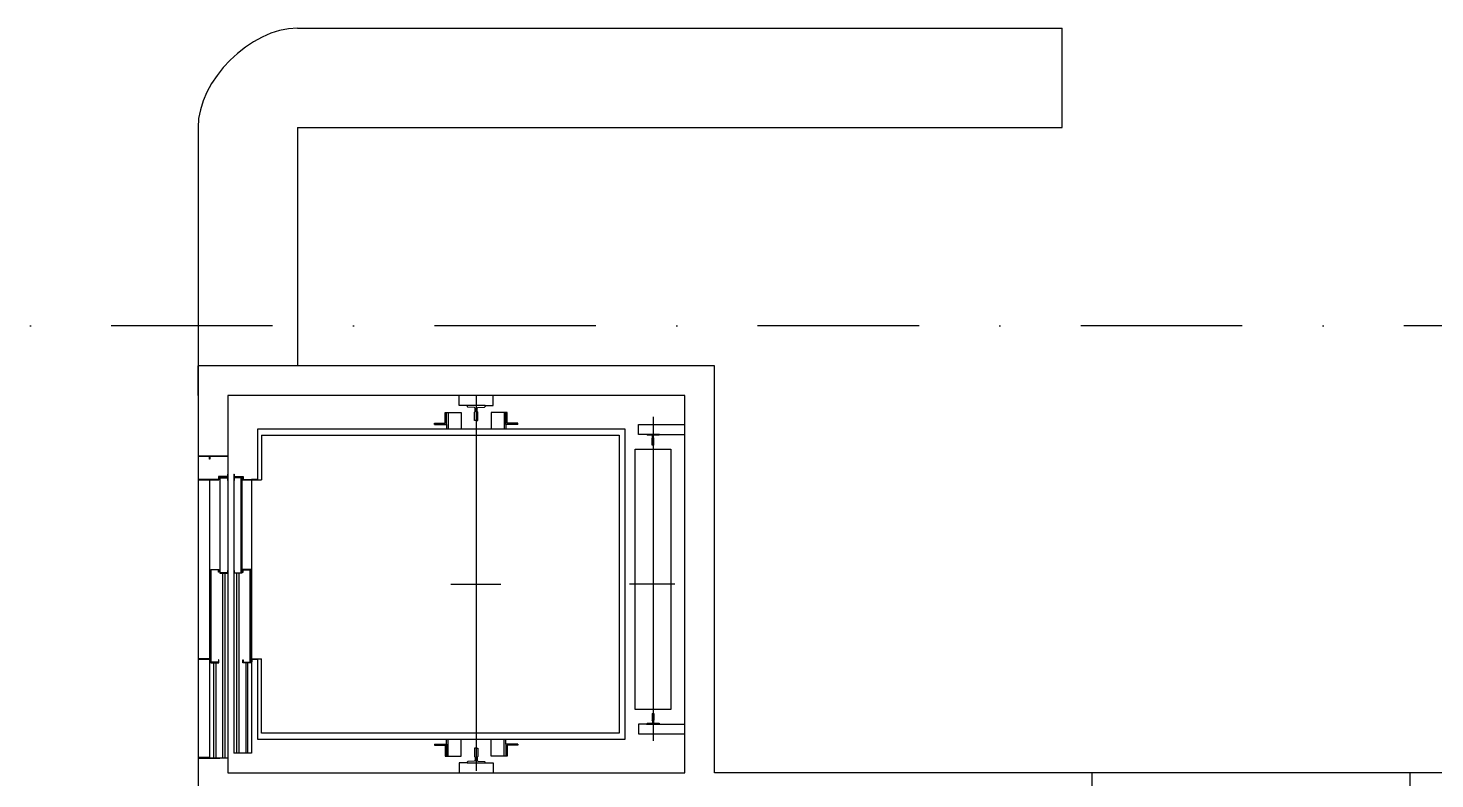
# Model space of a CAD drawing. Header units: centimetres. Extents: x 0 to 1099704, y -139216 to 99734.
# Drawn here: x 683474 to 684182, y 11564 to 11942 of the extents above; entities that cross this region are included whole.
import ezdxf

# ---------------------------------------------------------------- set-up
doc = ezdxf.new("R2010")
doc.units = ezdxf.units.CM
doc.header["$LTSCALE"] = 4
for name, pattern in [('DASHDOT', [25.4, 12.7, -6.35, 0, -6.35]), ('LTYPE_4', [112.5, 56.25, -56.25]), ('LTYPE_6', [168.75, 112.5, -28.125, 0, -28.125])]:
    doc.linetypes.add(name, pattern=pattern)
for name, color, linetype in [('0.1', 1, 'Continuous'), ('0.2', 2, 'Continuous'), ('0.6', 6, 'Continuous'), ('08', 8, 'Continuous'), ('B-CORTE', 4, 'DASHDOT')]:
    doc.layers.add(name, color=color, linetype=linetype)

msp = doc.modelspace()

# ---------------------------------------------------------------- linework, layer by layer
at = {"layer": '0.1'}
msp.add_line((683559.457, 11726.056), (683559.457, 11574.056), dxfattribs=at)
at = {"layer": '0.2'}
for p, q in [((683994.457, 11891.556), (683994.457, 11941.556)), ((683559.457, 11891.556), (683559.457, 11771.556)), ((683609.457, 11891.556), (683609.457, 11771.556)), ((684169.457, 11566.556), (684009.457, 11566.556))]:
    msp.add_line(p, q, dxfattribs=at)
for points in [[(683609.457, 11941.556), (683994.457, 11941.556)], [(683609.457, 11891.556), (683994.457, 11891.556)]]:
    msp.add_lwpolyline(points, dxfattribs=at)
msp.add_open_spline([(683609.457, 11941.556), (683585.887, 11941.556), (683559.457, 11915.127), (683559.457, 11891.556)], degree=3, dxfattribs=at)
at = {"layer": '0.6'}
for p, q in [((683574.457, 11726.056), (683559.457, 11726.056)), ((683574.457, 11574.056), (683559.457, 11574.056)), ((684009.457, 11551.556), (684009.457, 11566.556)), ((684169.457, 11551.556), (684169.457, 11566.556))]:
    msp.add_line(p, q, dxfattribs=at)
for points in [[(683559.457, 11771.556), (683559.457, 11726.056)], [(683559.457, 11756.556), (683559.457, 11771.556)], [(683819.457, 11566.556), (683819.457, 11771.556), (683559.457, 11771.556)], [(683574.457, 11574.056), (683574.457, 11566.556), (683804.457, 11566.556), (683804.457, 11756.556), (683574.457, 11756.556), (683574.457, 11726.056)], [(683559.457, 11574.056), (683559.457, 11551.556)], [(683559.457, 11566.556), (683559.457, 11511.556)], [(684009.457, 11566.556), (683819.457, 11566.556)], [(684194.457, 11566.556), (684169.457, 11566.556)]]:
    msp.add_lwpolyline(points, dxfattribs=at)
at = {"layer": '08', "color": 253}
for p, q in [((683690.957, 11751.556), (683690.957, 11756.556)), ((683707.957, 11751.556), (683707.957, 11756.556)), ((683683.857, 11748.056), (683691.957, 11748.056)), ((683683.857, 11742.656), (683683.857, 11748.056)), ((683684.457, 11742.056), (683684.457, 11748.056)), ((683694.957, 11751.556), (683690.957, 11751.556)), ((683691.957, 11748.056), (683691.957, 11742.056)), ((683694.957, 11751.556), (683694.957, 11751.106)), ((683699.457, 11751.556), (683694.957, 11751.556)), ((683695.306, 11750.739), (683694.957, 11751.106)), ((683698.657, 11750.574), (683695.306, 11750.739)), ((683698.657, 11750.574), (683699.007, 11750.206)), ((683699.007, 11748.606), (683698.657, 11748.256)), ((683698.657, 11744.056), (683698.657, 11748.256)), ((683699.007, 11748.606), (683699.007, 11750.206)), ((683703.957, 11751.556), (683699.457, 11751.556)), ((683699.907, 11750.206), (683700.256, 11750.574)), ((683699.907, 11748.606), (683699.907, 11750.206)), ((683699.907, 11748.606), (683700.257, 11748.256)), ((683700.256, 11750.574), (683703.607, 11750.739)), ((683700.257, 11744.056), (683700.257, 11748.256)), ((683703.607, 11750.739), (683703.957, 11751.106)), ((683703.957, 11751.556), (683703.957, 11751.106)), ((683703.957, 11751.556), (683707.957, 11751.556)), ((683706.957, 11748.056), (683706.957, 11742.056)), ((683715.057, 11748.056), (683706.957, 11748.056)), ((683714.457, 11742.056), (683714.457, 11748.056)), ((683715.057, 11742.656), (683715.057, 11748.056)), ((683589.457, 11739.556), (683589.457, 11714.256)), ((683774.457, 11739.556), (683589.457, 11739.556)), ((683678.457, 11742.656), (683683.857, 11742.656)), ((683678.457, 11742.056), (683678.457, 11742.656)), ((683678.457, 11742.056), (683684.457, 11742.056)), ((683684.457, 11742.056), (683684.457, 11739.556)), ((683691.957, 11742.056), (683691.957, 11739.556)), ((683699.457, 11744.056), (683698.657, 11744.056)), ((683699.457, 11744.056), (683700.257, 11744.056)), ((683706.957, 11742.056), (683706.957, 11739.556)), ((683720.457, 11742.056), (683714.457, 11742.056)), ((683714.457, 11742.056), (683714.457, 11739.556)), ((683720.457, 11742.656), (683715.057, 11742.656)), ((683720.457, 11742.056), (683720.457, 11742.656)), ((683774.457, 11583.556), (683774.457, 11739.556)), ((683781.207, 11741.956), (683804.457, 11741.956)), ((683781.207, 11736.956), (683781.207, 11741.956)), ((683591.457, 11736.556), (683771.457, 11736.556)), ((683591.457, 11736.556), (683591.457, 11714.056)), ((683771.457, 11736.556), (683771.457, 11586.556)), ((683785.207, 11736.956), (683781.207, 11736.956)), ((683785.607, 11736.556), (683785.207, 11736.956)), ((683791.707, 11736.956), (683785.207, 11736.956)), ((683788.257, 11736.556), (683785.607, 11736.556)), ((683788.057, 11735.056), (683788.257, 11735.256)), ((683788.057, 11731.556), (683788.057, 11735.056)), ((683788.257, 11735.256), (683788.257, 11736.556)), ((683791.307, 11736.556), (683788.657, 11736.556)), ((683788.657, 11735.256), (683788.657, 11736.556)), ((683788.657, 11735.256), (683788.857, 11735.056)), ((683788.857, 11731.556), (683788.857, 11735.056)), ((683791.307, 11736.556), (683791.707, 11736.956)), ((683791.707, 11736.956), (683804.457, 11736.956)), ((683559.457, 11726.056), (683570.457, 11726.056)), ((683559.457, 11726.056), (683574.457, 11726.056)), ((683565.257, 11725.856), (683559.657, 11725.856)), ((683565.257, 11724.556), (683565.257, 11725.856)), ((683565.457, 11724.556), (683565.257, 11724.556)), ((683565.457, 11726.056), (683574.457, 11726.056)), ((683565.457, 11726.056), (683565.457, 11724.556)), ((683574.457, 11726.056), (683574.457, 11717.056)), ((683779.457, 11598.556), (683779.457, 11729.556)), ((683779.457, 11729.556), (683797.457, 11729.556)), ((683788.857, 11731.556), (683788.057, 11731.556)), ((683797.457, 11729.556), (683797.457, 11598.556)), ((683559.457, 11714.056), (683569.957, 11714.056)), ((683569.757, 11714.256), (683559.657, 11714.256)), ((683565.457, 11574.056), (683565.457, 11714.056)), ((683569.757, 11715.756), (683569.757, 11714.256)), ((683574.257, 11715.756), (683569.757, 11715.756)), ((683569.957, 11715.556), (683574.457, 11715.556)), ((683569.957, 11714.056), (683569.957, 11715.556)), ((683570.457, 11715.256), (683570.457, 11667.056)), ((683574.457, 11715.256), (683570.457, 11715.256)), ((683570.657, 11715.056), (683574.257, 11715.056)), ((683570.657, 11667.256), (683570.657, 11715.056)), ((683574.257, 11717.056), (683574.257, 11715.756)), ((683574.457, 11717.056), (683574.257, 11717.056)), ((683574.257, 11715.056), (683574.257, 11713.756)), ((683574.257, 11713.756), (683574.457, 11713.756)), ((683574.457, 11717.056), (683574.457, 11574.056)), ((683577.457, 11717.056), (683577.657, 11717.056)), ((683577.457, 11717.056), (683577.457, 11576.556)), ((683581.957, 11715.556), (683577.457, 11715.556)), ((683577.457, 11715.256), (683581.457, 11715.256)), ((683577.657, 11713.756), (683577.457, 11713.756)), ((683577.657, 11717.056), (683577.657, 11715.756)), ((683577.657, 11715.756), (683582.157, 11715.756)), ((683577.657, 11715.056), (683577.657, 11713.756)), ((683581.257, 11715.056), (683577.657, 11715.056)), ((683581.257, 11667.256), (683581.257, 11715.056)), ((683581.457, 11715.256), (683581.457, 11667.056)), ((683581.957, 11714.056), (683581.957, 11715.556)), ((683581.957, 11714.056), (683586.457, 11714.056)), ((683582.157, 11715.756), (683582.157, 11714.256)), ((683582.157, 11714.256), (683586.457, 11714.256)), ((683589.457, 11714.256), (683586.457, 11714.256)), ((683586.457, 11714.056), (683586.457, 11576.556)), ((683586.457, 11714.056), (683591.457, 11714.056)), ((683565.957, 11669.056), (683565.957, 11622.056)), ((683565.957, 11669.056), (683569.957, 11669.056)), ((683566.157, 11622.256), (683566.157, 11668.856)), ((683569.757, 11668.856), (683566.157, 11668.856)), ((683569.757, 11667.556), (683569.757, 11668.856)), ((683569.957, 11669.056), (683569.957, 11667.556)), ((683574.257, 11668.556), (683574.257, 11667.256)), ((683574.457, 11668.556), (683574.257, 11668.556)), ((683577.457, 11668.556), (683577.657, 11668.556)), ((683577.657, 11668.556), (683577.657, 11667.256)), ((683581.957, 11669.056), (683581.957, 11667.556)), ((683585.957, 11669.056), (683581.957, 11669.056)), ((683582.157, 11668.856), (683585.757, 11668.856)), ((683582.157, 11667.556), (683582.157, 11668.856)), ((683585.757, 11622.256), (683585.757, 11668.856)), ((683585.957, 11669.056), (683585.957, 11622.056)), ((683569.957, 11667.556), (683569.757, 11667.556)), ((683570.457, 11667.056), (683574.457, 11667.056)), ((683574.257, 11667.256), (683570.657, 11667.256)), ((683571.957, 11574.056), (683571.957, 11667.056)), ((683572.957, 11667.056), (683572.957, 11574.056)), ((683581.457, 11667.056), (683577.457, 11667.056)), ((683577.657, 11667.256), (683581.257, 11667.256)), ((683578.957, 11576.556), (683578.957, 11667.056)), ((683579.957, 11667.056), (683579.957, 11576.556)), ((683581.957, 11667.556), (683582.157, 11667.556)), ((683559.457, 11624.056), (683559.457, 11574.056)), ((683565.457, 11624.056), (683559.457, 11624.056)), ((683559.657, 11623.856), (683565.257, 11623.856)), ((683559.657, 11574.256), (683559.657, 11623.856)), ((683565.257, 11623.856), (683565.257, 11622.556)), ((683565.257, 11622.556), (683565.457, 11622.556)), ((683565.957, 11622.056), (683569.957, 11622.056)), ((683569.757, 11622.256), (683566.157, 11622.256)), ((683567.457, 11574.056), (683567.457, 11622.056)), ((683568.457, 11622.056), (683568.457, 11574.056)), ((683569.757, 11623.556), (683569.757, 11622.256)), ((683569.957, 11623.556), (683569.757, 11623.556)), ((683569.957, 11622.056), (683569.957, 11623.556)), ((683581.957, 11623.556), (683582.157, 11623.556)), ((683581.957, 11622.056), (683581.957, 11623.556)), ((683585.957, 11622.056), (683581.957, 11622.056)), ((683582.157, 11623.556), (683582.157, 11622.256)), ((683582.157, 11622.256), (683585.757, 11622.256)), ((683583.457, 11622.056), (683583.457, 11576.556)), ((683584.457, 11576.556), (683584.457, 11622.056)), ((683586.457, 11624.056), (683591.457, 11624.056)), ((683586.457, 11622.556), (683586.657, 11622.556)), ((683586.657, 11623.856), (683589.457, 11623.856)), ((683586.657, 11622.556), (683586.657, 11623.856)), ((683589.457, 11623.856), (683589.457, 11583.556)), ((683591.457, 11586.556), (683591.457, 11624.056)), ((683771.457, 11615.622), (683771.457, 11615.622)), ((683797.457, 11598.556), (683779.457, 11598.556)), ((683781.207, 11591.156), (683781.207, 11586.156)), ((683785.207, 11591.156), (683781.207, 11591.156)), ((683785.607, 11591.556), (683785.207, 11591.156)), ((683785.207, 11591.156), (683791.707, 11591.156)), ((683785.607, 11591.556), (683788.257, 11591.556)), ((683788.057, 11596.556), (683788.057, 11593.056)), ((683788.057, 11596.556), (683788.857, 11596.556)), ((683788.257, 11592.856), (683788.057, 11593.056)), ((683788.257, 11592.856), (683788.257, 11591.556)), ((683788.857, 11593.056), (683788.657, 11592.856)), ((683788.657, 11592.856), (683788.657, 11591.556)), ((683788.657, 11591.556), (683791.307, 11591.556)), ((683788.857, 11596.556), (683788.857, 11593.056)), ((683791.307, 11591.556), (683791.707, 11591.156)), ((683791.707, 11591.156), (683804.457, 11591.156)), ((683589.457, 11583.556), (683774.457, 11583.556)), ((683771.457, 11586.556), (683591.457, 11586.556)), ((683684.457, 11581.056), (683684.457, 11583.556)), ((683691.957, 11581.056), (683691.957, 11583.556)), ((683706.957, 11581.056), (683706.957, 11583.556)), ((683714.457, 11581.056), (683714.457, 11583.556)), ((683781.207, 11586.156), (683804.457, 11586.156)), ((683586.457, 11576.556), (683577.457, 11576.556)), ((683678.457, 11581.056), (683678.457, 11580.456)), ((683678.457, 11581.056), (683684.457, 11581.056)), ((683678.457, 11580.456), (683683.857, 11580.456)), ((683683.857, 11580.456), (683683.857, 11575.056)), ((683684.457, 11581.056), (683684.457, 11575.056)), ((683691.957, 11575.056), (683691.957, 11581.056)), ((683698.657, 11579.056), (683698.657, 11574.856)), ((683699.457, 11579.056), (683698.657, 11579.056)), ((683699.457, 11579.056), (683700.257, 11579.056)), ((683700.257, 11579.056), (683700.257, 11574.856)), ((683706.957, 11575.056), (683706.957, 11581.056)), ((683714.457, 11581.056), (683714.457, 11575.056)), ((683720.457, 11581.056), (683714.457, 11581.056)), ((683715.057, 11580.456), (683715.057, 11575.056)), ((683720.457, 11580.456), (683715.057, 11580.456)), ((683720.457, 11581.056), (683720.457, 11580.456)), ((683559.457, 11574.056), (683570.457, 11574.056)), ((683574.457, 11574.056), (683559.457, 11574.056)), ((683565.257, 11574.256), (683559.657, 11574.256)), ((683565.257, 11575.556), (683565.257, 11574.256)), ((683565.457, 11575.556), (683565.257, 11575.556)), ((683574.457, 11574.056), (683565.457, 11574.056)), ((683683.857, 11575.056), (683691.957, 11575.056)), ((683694.957, 11571.556), (683690.957, 11571.556)), ((683690.957, 11571.556), (683690.957, 11566.556)), ((683695.306, 11572.374), (683694.957, 11572.006)), ((683694.957, 11571.556), (683694.957, 11572.006)), ((683694.957, 11571.556), (683699.457, 11571.556)), ((683698.657, 11572.539), (683695.306, 11572.374)), ((683699.007, 11574.506), (683698.657, 11574.856)), ((683699.007, 11572.906), (683698.657, 11572.539)), ((683699.007, 11574.506), (683699.007, 11572.906)), ((683699.457, 11571.556), (683703.957, 11571.556)), ((683699.907, 11574.506), (683700.257, 11574.856)), ((683699.907, 11574.506), (683699.907, 11572.906)), ((683700.256, 11572.539), (683699.907, 11572.906)), ((683700.256, 11572.539), (683703.607, 11572.374)), ((683703.607, 11572.374), (683703.957, 11572.006)), ((683703.957, 11571.556), (683703.957, 11572.006)), ((683703.957, 11571.556), (683707.957, 11571.556)), ((683715.057, 11575.056), (683706.957, 11575.056)), ((683707.957, 11571.556), (683707.957, 11566.556))]:
    msp.add_line(p, q, dxfattribs=at)
at = {"layer": '08', "color": 253, "linetype": 'LTYPE_6'}
for p, q in [((683699.457, 11756.556), (683699.457, 11567.527)), ((683788.457, 11745.833), (683788.457, 11582.657)), ((683686.665, 11661.556), (683711.895, 11661.556)), ((683799.511, 11661.556), (683776.575, 11661.556))]:
    msp.add_line(p, q, dxfattribs=at)
at = {"layer": '08', "color": 253, "linetype": 'LTYPE_4'}
for p, q in [((683685.307, 11748.056), (683685.307, 11742.056)), ((683713.607, 11748.056), (683713.607, 11742.056)), ((683685.307, 11742.056), (683685.307, 11739.556)), ((683713.607, 11742.056), (683713.607, 11739.556)), ((683685.307, 11581.056), (683685.307, 11583.556)), ((683713.607, 11581.056), (683713.607, 11583.556)), ((683685.307, 11575.056), (683685.307, 11581.056)), ((683713.607, 11575.056), (683713.607, 11581.056))]:
    msp.add_line(p, q, dxfattribs=at)
at = {"layer": 'B-CORTE', "ltscale": 1.6}
msp.add_line((692380.667, 11791.695), (679072.322, 11791.695), dxfattribs=at)

doc.saveas('drawing.dxf')
